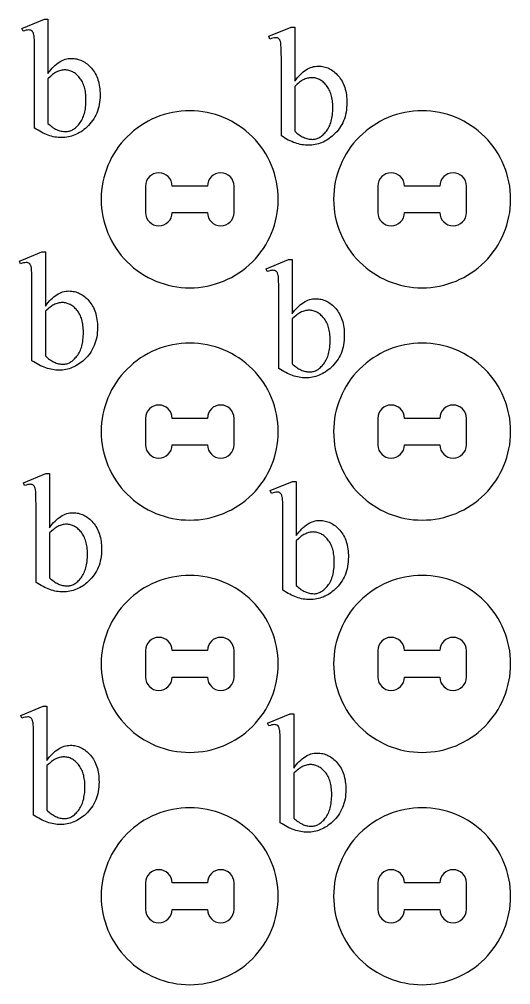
# Model space of a CAD drawing. Extents: x 7 to 905, y -397 to 592.
# Drawn here: x 7.4 to 96.2, y 307.4 to 482 of the extents above; entities that cross this region are included whole.
import ezdxf

# ---------------------------------------------------------------- set-up
doc = ezdxf.new("R2010")
doc.units = 0
doc.header["$MEASUREMENT"] = 0
for name, color, linetype in [('EXT', 1, 'CONTINUOUS'), ('INT', 5, 'CONTINUOUS'), ('TEXT', 18, 'CONTINUOUS')]:
    doc.layers.add(name, color=color, linetype=linetype)

msp = doc.modelspace()

# ---------------------------------------------------------------- linework, layer by layer
at = {"layer": 'EXT'}
for points in [[(38.21, 465.43, 0.414214), (22.21, 449.43, 0.414214), (38.21, 433.43, 0.414214), (54.21, 449.43, 0.414214)], [(80.21, 465.43, 0.414214), (64.21, 449.43, 0.414214), (80.21, 433.43, 0.414214), (96.21, 449.43, 0.414214)], [(38.21, 423.43, 0.414214), (22.21, 407.43, 0.414214), (38.21, 391.43, 0.414214), (54.21, 407.43, 0.414214)], [(80.21, 423.43, 0.414214), (64.21, 407.43, 0.414214), (80.21, 391.43, 0.414214), (96.21, 407.43, 0.414214)], [(38.21, 381.43, 0.414214), (22.21, 365.43, 0.414214), (38.21, 349.43, 0.414214), (54.21, 365.43, 0.414214)], [(80.21, 381.43, 0.414214), (64.21, 365.43, 0.414214), (80.21, 349.43, 0.414214), (96.21, 365.43, 0.414214)], [(38.21, 339.43, 0.414214), (22.21, 323.43, 0.414214), (38.21, 307.43, 0.414214), (54.21, 323.43, 0.414214)], [(80.21, 339.43, 0.414214), (64.21, 323.43, 0.414214), (80.21, 307.43, 0.414214), (96.21, 323.43, 0.414214)]]:
    msp.add_lwpolyline(points, format="xyb", close=True, dxfattribs=at)
at = {"layer": 'INT'}
for points in [[(30.21, 451.83), (30.21, 447.03, 1), (35.01, 447.03), (41.41, 447.03, 1), (46.21, 447.03), (46.21, 451.83, 1), (41.41, 451.83), (35.01, 451.83, 1)], [(72.21, 451.83), (72.21, 447.03, 1), (77.01, 447.03), (83.41, 447.03, 1), (88.21, 447.03), (88.21, 451.83, 1), (83.41, 451.83), (77.01, 451.83, 1)], [(30.21, 409.83), (30.21, 405.03, 1), (35.01, 405.03), (41.41, 405.03, 1), (46.21, 405.03), (46.21, 409.83, 1), (41.41, 409.83), (35.01, 409.83, 1)], [(72.21, 409.83), (72.21, 405.03, 1), (77.01, 405.03), (83.41, 405.03, 1), (88.21, 405.03), (88.21, 409.83, 1), (83.41, 409.83), (77.01, 409.83, 1)], [(30.21, 367.83), (30.21, 363.03, 1), (35.01, 363.03), (41.41, 363.03, 1), (46.21, 363.03), (46.21, 367.83, 1), (41.41, 367.83), (35.01, 367.83, 1)], [(72.21, 367.83), (72.21, 363.03, 1), (77.01, 363.03), (83.41, 363.03, 1), (88.21, 363.03), (88.21, 367.83, 1), (83.41, 367.83), (77.01, 367.83, 1)], [(30.21, 325.83), (30.21, 321.03, 1), (35.01, 321.03), (41.41, 321.03, 1), (46.21, 321.03), (46.21, 325.83, 1), (41.41, 325.83), (35.01, 325.83, 1)], [(72.21, 325.83), (72.21, 321.03, 1), (77.01, 321.03), (83.41, 321.03, 1), (88.21, 321.03), (88.21, 325.83, 1), (83.41, 325.83), (77.01, 325.83, 1)]]:
    msp.add_lwpolyline(points, format="xyb", close=True, dxfattribs=at)
at = {"layer": 'TEXT'}
for points in [[(12.59, 472.18), (12.84, 472.51), (13.09, 472.82), (13.34, 473.11), (13.59, 473.37), (13.85, 473.62), (14.11, 473.84), (14.37, 474.04), (14.63, 474.23), (14.9, 474.39), (15.16, 474.52), (15.43, 474.64), (15.71, 474.74), (15.98, 474.81), (16.26, 474.87), (16.54, 474.9), (16.82, 474.91), (17.08, 474.9), (17.34, 474.88), (17.58, 474.85), (17.83, 474.8), (18.07, 474.73), (18.31, 474.66), (18.54, 474.57), (18.77, 474.46), (19, 474.35), (19.22, 474.21), (19.43, 474.07), (19.64, 473.91), (19.85, 473.73), (20.06, 473.55), (20.26, 473.35), (20.45, 473.13), (20.64, 472.9), (20.81, 472.67), (20.98, 472.42), (21.13, 472.16), (21.27, 471.89), (21.4, 471.61), (21.51, 471.33), (21.61, 471.03), (21.7, 470.72), (21.78, 470.4), (21.85, 470.07), (21.9, 469.73), (21.95, 469.38), (21.98, 469.02), (21.99, 468.65), (22, 468.27), (21.99, 467.83), (21.96, 467.39), (21.92, 466.97), (21.85, 466.56), (21.77, 466.16), (21.66, 465.77), (21.54, 465.39), (21.4, 465.02), (21.24, 464.67), (21.07, 464.32), (20.87, 463.98), (20.66, 463.66), (20.42, 463.35), (20.17, 463.05), (19.9, 462.75), (19.61, 462.47), (19.35, 462.25), (19.09, 462.03), (18.83, 461.83), (18.56, 461.65), (18.28, 461.48), (18.01, 461.32), (17.73, 461.18), (17.44, 461.06), (17.16, 460.95), (16.86, 460.85), (16.57, 460.77), (16.27, 460.7), (15.97, 460.65), (15.66, 460.62), (15.35, 460.59), (15.04, 460.59), (14.74, 460.59), (14.45, 460.61), (14.15, 460.65), (13.85, 460.69), (13.55, 460.75), (13.25, 460.83), (12.95, 460.91), (12.64, 461.01), (12.34, 461.13), (12.03, 461.25), (11.72, 461.4), (11.41, 461.55), (11.1, 461.72), (10.79, 461.9), (10.47, 462.09), (10.16, 462.3), (10.16, 476.29), (10.15, 477.33), (10.13, 478.15), (10.09, 478.75), (10.07, 478.97), (10.05, 479.13), (9.98, 479.37), (9.95, 479.48), (9.9, 479.57), (9.86, 479.66), (9.81, 479.73), (9.76, 479.8), (9.7, 479.85), (9.57, 479.93), (9.43, 479.99), (9.28, 480.03), (9.11, 480.04), (8.89, 480.03), (8.64, 479.98), (8.37, 479.91), (8.08, 479.8), (7.87, 480.32), (11.93, 481.97), (12.59, 481.97)], [(57.2, 470.79), (57.45, 471.12), (57.69, 471.43), (57.95, 471.71), (58.2, 471.98), (58.46, 472.22), (58.71, 472.45), (58.97, 472.65), (59.24, 472.83), (59.5, 472.99), (59.77, 473.13), (60.04, 473.25), (60.32, 473.34), (60.59, 473.42), (60.87, 473.47), (61.15, 473.5), (61.43, 473.51), (61.69, 473.51), (61.94, 473.49), (62.19, 473.45), (62.44, 473.4), (62.68, 473.34), (62.92, 473.26), (63.15, 473.17), (63.38, 473.07), (63.6, 472.95), (63.82, 472.82), (64.04, 472.67), (64.25, 472.51), (64.46, 472.34), (64.66, 472.15), (64.86, 471.95), (65.06, 471.74), (65.25, 471.51), (65.42, 471.27), (65.59, 471.02), (65.74, 470.77), (65.88, 470.5), (66, 470.22), (66.12, 469.93), (66.22, 469.63), (66.31, 469.32), (66.39, 469.01), (66.46, 468.68), (66.51, 468.34), (66.55, 467.99), (66.58, 467.63), (66.6, 467.26), (66.61, 466.88), (66.6, 466.43), (66.57, 466), (66.52, 465.58), (66.46, 465.17), (66.38, 464.76), (66.27, 464.37), (66.15, 464), (66.01, 463.63), (65.85, 463.27), (65.68, 462.93), (65.48, 462.59), (65.26, 462.27), (65.03, 461.95), (64.78, 461.65), (64.51, 461.36), (64.22, 461.08), (63.96, 460.85), (63.7, 460.64), (63.43, 460.44), (63.16, 460.25), (62.89, 460.08), (62.62, 459.93), (62.34, 459.79), (62.05, 459.66), (61.76, 459.55), (61.47, 459.46), (61.18, 459.38), (60.88, 459.31), (60.58, 459.26), (60.27, 459.22), (59.96, 459.2), (59.65, 459.19), (59.35, 459.2), (59.06, 459.22), (58.76, 459.25), (58.46, 459.3), (58.16, 459.36), (57.86, 459.43), (57.55, 459.52), (57.25, 459.62), (56.95, 459.73), (56.64, 459.86), (56.33, 460), (56.02, 460.15), (55.71, 460.32), (55.4, 460.5), (55.08, 460.7), (54.77, 460.9), (54.77, 474.9), (54.76, 475.94), (54.74, 476.76), (54.7, 477.36), (54.68, 477.57), (54.65, 477.73), (54.59, 477.98), (54.55, 478.08), (54.51, 478.18), (54.47, 478.26), (54.42, 478.34), (54.37, 478.4), (54.31, 478.46), (54.18, 478.54), (54.04, 478.6), (53.89, 478.63), (53.72, 478.65), (53.5, 478.63), (53.25, 478.59), (52.98, 478.51), (52.69, 478.41), (52.48, 478.93), (56.54, 480.58), (57.2, 480.58)], [(12.59, 471.24), (12.59, 463.15), (12.78, 462.97), (12.97, 462.81), (13.16, 462.65), (13.36, 462.51), (13.55, 462.37), (13.75, 462.25), (13.95, 462.14), (14.15, 462.04), (14.35, 461.95), (14.55, 461.87), (14.75, 461.81), (14.96, 461.76), (15.17, 461.72), (15.37, 461.69), (15.58, 461.67), (15.79, 461.66), (15.96, 461.67), (16.12, 461.69), (16.29, 461.72), (16.45, 461.76), (16.61, 461.81), (16.77, 461.87), (16.93, 461.95), (17.09, 462.03), (17.24, 462.13), (17.4, 462.24), (17.55, 462.36), (17.7, 462.49), (17.85, 462.64), (18, 462.79), (18.15, 462.96), (18.29, 463.14), (18.43, 463.33), (18.56, 463.53), (18.68, 463.74), (18.8, 463.96), (18.9, 464.19), (19, 464.43), (19.08, 464.69), (19.16, 464.95), (19.23, 465.22), (19.29, 465.51), (19.34, 465.8), (19.38, 466.11), (19.41, 466.42), (19.43, 466.75), (19.44, 467.08), (19.45, 467.43), (19.44, 467.75), (19.43, 468.06), (19.41, 468.36), (19.38, 468.65), (19.34, 468.94), (19.29, 469.21), (19.23, 469.47), (19.16, 469.73), (19.08, 469.97), (19, 470.21), (18.9, 470.43), (18.8, 470.65), (18.68, 470.85), (18.56, 471.05), (18.43, 471.24), (18.29, 471.42), (18.14, 471.59), (18, 471.75), (17.85, 471.89), (17.69, 472.03), (17.54, 472.15), (17.38, 472.27), (17.22, 472.37), (17.05, 472.47), (16.89, 472.55), (16.72, 472.62), (16.55, 472.68), (16.38, 472.73), (16.2, 472.76), (16.02, 472.79), (15.84, 472.81), (15.66, 472.81), (15.46, 472.81), (15.27, 472.79), (15.07, 472.76), (14.88, 472.71), (14.68, 472.66), (14.49, 472.59), (14.29, 472.51), (14.09, 472.42), (13.94, 472.33), (13.78, 472.23), (13.61, 472.11), (13.42, 471.97), (13.23, 471.82), (13.03, 471.64)], [(57.2, 469.84), (57.2, 461.76), (57.39, 461.58), (57.58, 461.41), (57.77, 461.26), (57.96, 461.11), (58.16, 460.98), (58.36, 460.86), (58.55, 460.75), (58.75, 460.65), (58.96, 460.56), (59.16, 460.48), (59.36, 460.42), (59.57, 460.36), (59.77, 460.32), (59.98, 460.29), (60.19, 460.28), (60.4, 460.27), (60.57, 460.28), (60.73, 460.29), (60.9, 460.32), (61.06, 460.36), (61.22, 460.41), (61.38, 460.48), (61.54, 460.55), (61.7, 460.64), (61.85, 460.74), (62.01, 460.85), (62.16, 460.97), (62.31, 461.1), (62.46, 461.24), (62.61, 461.4), (62.75, 461.57), (62.9, 461.74), (63.04, 461.93), (63.17, 462.13), (63.29, 462.34), (63.41, 462.57), (63.51, 462.8), (63.61, 463.04), (63.69, 463.29), (63.77, 463.55), (63.84, 463.83), (63.89, 464.11), (63.94, 464.41), (63.98, 464.71), (64.02, 465.03), (64.04, 465.35), (64.05, 465.69), (64.06, 466.04), (64.05, 466.36), (64.04, 466.67), (64.02, 466.97), (63.98, 467.26), (63.94, 467.54), (63.89, 467.81), (63.84, 468.08), (63.77, 468.33), (63.69, 468.58), (63.61, 468.81), (63.51, 469.04), (63.41, 469.25), (63.29, 469.46), (63.17, 469.66), (63.04, 469.85), (62.9, 470.03), (62.75, 470.19), (62.61, 470.35), (62.45, 470.5), (62.3, 470.64), (62.14, 470.76), (61.99, 470.88), (61.83, 470.98), (61.66, 471.07), (61.5, 471.15), (61.33, 471.22), (61.16, 471.28), (60.98, 471.33), (60.81, 471.37), (60.63, 471.4), (60.45, 471.41), (60.27, 471.42), (60.07, 471.41), (59.88, 471.39), (59.68, 471.36), (59.49, 471.32), (59.29, 471.26), (59.09, 471.2), (58.9, 471.11), (58.7, 471.02), (58.55, 470.94), (58.39, 470.84), (58.22, 470.72), (58.03, 470.58), (57.84, 470.42), (57.64, 470.25)], [(12.13, 430.13), (12.37, 430.46), (12.62, 430.77), (12.87, 431.05), (13.13, 431.32), (13.38, 431.57), (13.64, 431.79), (13.9, 431.99), (14.16, 432.17), (14.43, 432.33), (14.7, 432.47), (14.97, 432.59), (15.24, 432.68), (15.52, 432.76), (15.8, 432.81), (16.08, 432.84), (16.36, 432.86), (16.62, 432.85), (16.87, 432.83), (17.12, 432.79), (17.37, 432.74), (17.61, 432.68), (17.84, 432.61), (18.08, 432.52), (18.31, 432.41), (18.53, 432.29), (18.75, 432.16), (18.97, 432.02), (19.18, 431.86), (19.39, 431.68), (19.59, 431.49), (19.79, 431.29), (19.99, 431.08), (20.17, 430.85), (20.35, 430.61), (20.51, 430.37), (20.66, 430.11), (20.8, 429.84), (20.93, 429.56), (21.05, 429.27), (21.15, 428.97), (21.24, 428.67), (21.32, 428.35), (21.38, 428.02), (21.44, 427.68), (21.48, 427.33), (21.51, 426.97), (21.53, 426.6), (21.54, 426.22), (21.53, 425.77), (21.5, 425.34), (21.45, 424.92), (21.39, 424.51), (21.3, 424.11), (21.2, 423.72), (21.08, 423.34), (20.94, 422.97), (20.78, 422.61), (20.6, 422.27), (20.41, 421.93), (20.19, 421.61), (19.96, 421.3), (19.71, 420.99), (19.44, 420.7), (19.15, 420.42), (18.89, 420.19), (18.63, 419.98), (18.36, 419.78), (18.09, 419.6), (17.82, 419.43), (17.54, 419.27), (17.26, 419.13), (16.98, 419.01), (16.69, 418.9), (16.4, 418.8), (16.1, 418.72), (15.81, 418.65), (15.5, 418.6), (15.2, 418.56), (14.89, 418.54), (14.57, 418.53), (14.28, 418.54), (13.98, 418.56), (13.68, 418.59), (13.38, 418.64), (13.08, 418.7), (12.78, 418.77), (12.48, 418.86), (12.18, 418.96), (11.87, 419.08), (11.57, 419.2), (11.26, 419.34), (10.95, 419.5), (10.64, 419.66), (10.32, 419.84), (10.01, 420.04), (9.69, 420.24), (9.69, 434.24), (9.69, 435.28), (9.66, 436.1), (9.63, 436.7), (9.61, 436.91), (9.58, 437.07), (9.52, 437.32), (9.48, 437.42), (9.44, 437.52), (9.39, 437.6), (9.34, 437.68), (9.29, 437.74), (9.23, 437.8), (9.11, 437.88), (8.97, 437.94), (8.81, 437.98), (8.64, 437.99), (8.43, 437.97), (8.18, 437.93), (7.91, 437.86), (7.61, 437.75), (7.41, 438.27), (11.46, 439.92), (12.13, 439.92)], [(56.73, 428.73), (56.98, 429.06), (57.23, 429.37), (57.48, 429.66), (57.73, 429.93), (57.99, 430.17), (58.25, 430.4), (58.51, 430.6), (58.77, 430.78), (59.04, 430.94), (59.31, 431.08), (59.58, 431.19), (59.85, 431.29), (60.13, 431.37), (60.4, 431.42), (60.68, 431.45), (60.97, 431.46), (61.23, 431.45), (61.48, 431.43), (61.73, 431.4), (61.97, 431.35), (62.22, 431.29), (62.45, 431.21), (62.69, 431.12), (62.91, 431.02), (63.14, 430.9), (63.36, 430.77), (63.58, 430.62), (63.79, 430.46), (64, 430.29), (64.2, 430.1), (64.4, 429.9), (64.6, 429.68), (64.78, 429.46), (64.96, 429.22), (65.12, 428.97), (65.27, 428.71), (65.41, 428.45), (65.54, 428.17), (65.65, 427.88), (65.76, 427.58), (65.85, 427.27), (65.93, 426.95), (65.99, 426.62), (66.05, 426.28), (66.09, 425.93), (66.12, 425.57), (66.14, 425.2), (66.14, 424.82), (66.13, 424.38), (66.11, 423.95), (66.06, 423.52), (65.99, 423.11), (65.91, 422.71), (65.81, 422.32), (65.69, 421.94), (65.55, 421.58), (65.39, 421.22), (65.21, 420.87), (65.01, 420.54), (64.8, 420.21), (64.57, 419.9), (64.31, 419.6), (64.04, 419.31), (63.75, 419.03), (63.5, 418.8), (63.23, 418.59), (62.97, 418.39), (62.7, 418.2), (62.43, 418.03), (62.15, 417.88), (61.87, 417.74), (61.59, 417.61), (61.3, 417.5), (61.01, 417.41), (60.71, 417.32), (60.41, 417.26), (60.11, 417.21), (59.81, 417.17), (59.5, 417.15), (59.18, 417.14), (58.89, 417.15), (58.59, 417.17), (58.29, 417.2), (57.99, 417.25), (57.69, 417.31), (57.39, 417.38), (57.09, 417.47), (56.79, 417.57), (56.48, 417.68), (56.17, 417.81), (55.87, 417.95), (55.56, 418.1), (55.24, 418.27), (54.93, 418.45), (54.62, 418.64), (54.3, 418.85), (54.3, 432.85), (54.29, 433.89), (54.27, 434.71), (54.24, 435.3), (54.22, 435.52), (54.19, 435.68), (54.13, 435.92), (54.09, 436.03), (54.05, 436.13), (54, 436.21), (53.95, 436.29), (53.9, 436.35), (53.84, 436.4), (53.72, 436.49), (53.58, 436.55), (53.42, 436.58), (53.25, 436.59), (53.03, 436.58), (52.79, 436.54), (52.52, 436.46), (52.22, 436.36), (52.01, 436.87), (56.07, 438.53), (56.73, 438.53)], [(12.13, 429.18), (12.13, 421.1), (12.31, 420.92), (12.51, 420.75), (12.7, 420.6), (12.89, 420.45), (13.09, 420.32), (13.28, 420.2), (13.48, 420.09), (13.68, 419.99), (13.88, 419.9), (14.09, 419.82), (14.29, 419.76), (14.49, 419.7), (14.7, 419.66), (14.91, 419.63), (15.12, 419.62), (15.33, 419.61), (15.49, 419.62), (15.66, 419.63), (15.82, 419.66), (15.99, 419.7), (16.15, 419.75), (16.31, 419.82), (16.47, 419.89), (16.62, 419.98), (16.78, 420.08), (16.93, 420.19), (17.08, 420.31), (17.24, 420.44), (17.39, 420.58), (17.53, 420.74), (17.68, 420.91), (17.83, 421.09), (17.97, 421.27), (18.1, 421.48), (18.22, 421.69), (18.33, 421.91), (18.44, 422.14), (18.53, 422.38), (18.62, 422.63), (18.69, 422.9), (18.76, 423.17), (18.82, 423.45), (18.87, 423.75), (18.91, 424.05), (18.94, 424.37), (18.97, 424.69), (18.98, 425.03), (18.98, 425.38), (18.98, 425.7), (18.97, 426.01), (18.94, 426.31), (18.91, 426.6), (18.87, 426.88), (18.82, 427.16), (18.76, 427.42), (18.69, 427.67), (18.62, 427.92), (18.53, 428.15), (18.44, 428.38), (18.33, 428.6), (18.22, 428.8), (18.1, 429), (17.97, 429.19), (17.83, 429.37), (17.68, 429.54), (17.53, 429.69), (17.38, 429.84), (17.23, 429.98), (17.07, 430.1), (16.91, 430.22), (16.75, 430.32), (16.59, 430.41), (16.42, 430.49), (16.26, 430.56), (16.08, 430.62), (15.91, 430.67), (15.74, 430.71), (15.56, 430.74), (15.38, 430.76), (15.19, 430.76), (15, 430.75), (14.8, 430.74), (14.61, 430.7), (14.41, 430.66), (14.22, 430.61), (14.02, 430.54), (13.83, 430.46), (13.63, 430.36), (13.48, 430.28), (13.31, 430.18), (13.14, 430.06), (12.96, 429.92), (12.77, 429.76), (12.56, 429.59)], [(56.73, 427.79), (56.73, 419.71), (56.92, 419.53), (57.11, 419.36), (57.31, 419.2), (57.5, 419.06), (57.69, 418.93), (57.89, 418.8), (58.09, 418.69), (58.29, 418.59), (58.49, 418.5), (58.69, 418.43), (58.9, 418.36), (59.1, 418.31), (59.31, 418.27), (59.52, 418.24), (59.73, 418.22), (59.93, 418.22), (60.1, 418.22), (60.27, 418.24), (60.43, 418.27), (60.59, 418.31), (60.76, 418.36), (60.92, 418.42), (61.07, 418.5), (61.23, 418.59), (61.39, 418.68), (61.54, 418.79), (61.69, 418.91), (61.84, 419.05), (61.99, 419.19), (62.14, 419.35), (62.29, 419.51), (62.43, 419.69), (62.58, 419.88), (62.71, 420.08), (62.83, 420.29), (62.94, 420.51), (63.05, 420.74), (63.14, 420.99), (63.23, 421.24), (63.3, 421.5), (63.37, 421.78), (63.43, 422.06), (63.48, 422.35), (63.52, 422.66), (63.55, 422.97), (63.57, 423.3), (63.59, 423.64), (63.59, 423.98), (63.59, 424.3), (63.57, 424.61), (63.55, 424.91), (63.52, 425.21), (63.48, 425.49), (63.43, 425.76), (63.37, 426.02), (63.3, 426.28), (63.23, 426.52), (63.14, 426.76), (63.05, 426.98), (62.94, 427.2), (62.83, 427.41), (62.71, 427.61), (62.58, 427.79), (62.43, 427.97), (62.29, 428.14), (62.14, 428.3), (61.99, 428.45), (61.84, 428.58), (61.68, 428.71), (61.52, 428.82), (61.36, 428.93), (61.2, 429.02), (61.03, 429.1), (60.86, 429.17), (60.69, 429.23), (60.52, 429.28), (60.34, 429.32), (60.17, 429.35), (59.99, 429.36), (59.8, 429.37), (59.61, 429.36), (59.41, 429.34), (59.22, 429.31), (59.02, 429.27), (58.82, 429.21), (58.63, 429.14), (58.43, 429.06), (58.24, 428.97), (58.09, 428.89), (57.92, 428.78), (57.75, 428.66), (57.57, 428.53), (57.37, 428.37), (57.17, 428.19)], [(12.86, 390.04), (13.11, 390.37), (13.36, 390.68), (13.61, 390.97), (13.86, 391.23), (14.12, 391.48), (14.38, 391.7), (14.64, 391.9), (14.9, 392.09), (15.17, 392.25), (15.44, 392.38), (15.71, 392.5), (15.98, 392.6), (16.26, 392.67), (16.53, 392.73), (16.81, 392.76), (17.1, 392.77), (17.35, 392.76), (17.61, 392.74), (17.86, 392.71), (18.1, 392.66), (18.34, 392.59), (18.58, 392.52), (18.81, 392.43), (19.04, 392.32), (19.27, 392.21), (19.49, 392.07), (19.71, 391.93), (19.92, 391.77), (20.13, 391.59), (20.33, 391.41), (20.53, 391.21), (20.72, 390.99), (20.91, 390.76), (21.09, 390.53), (21.25, 390.28), (21.4, 390.02), (21.54, 389.75), (21.67, 389.47), (21.78, 389.19), (21.89, 388.89), (21.98, 388.58), (22.06, 388.26), (22.12, 387.93), (22.18, 387.59), (22.22, 387.24), (22.25, 386.88), (22.27, 386.51), (22.27, 386.13), (22.26, 385.69), (22.24, 385.25), (22.19, 384.83), (22.12, 384.42), (22.04, 384.02), (21.94, 383.63), (21.82, 383.25), (21.68, 382.88), (21.52, 382.53), (21.34, 382.18), (21.14, 381.84), (20.93, 381.52), (20.7, 381.21), (20.44, 380.91), (20.17, 380.61), (19.88, 380.33), (19.63, 380.11), (19.36, 379.89), (19.1, 379.69), (18.83, 379.51), (18.56, 379.34), (18.28, 379.18), (18, 379.04), (17.72, 378.92), (17.43, 378.81), (17.14, 378.71), (16.84, 378.63), (16.54, 378.56), (16.24, 378.51), (15.94, 378.48), (15.63, 378.45), (15.31, 378.45), (15.02, 378.45), (14.72, 378.47), (14.42, 378.51), (14.12, 378.55), (13.82, 378.61), (13.52, 378.69), (13.22, 378.77), (12.92, 378.87), (12.61, 378.99), (12.3, 379.11), (12, 379.26), (11.69, 379.41), (11.37, 379.58), (11.06, 379.76), (10.75, 379.95), (10.43, 380.16), (10.43, 394.15), (10.42, 395.19), (10.4, 396.01), (10.37, 396.61), (10.35, 396.83), (10.32, 396.99), (10.26, 397.23), (10.22, 397.34), (10.18, 397.43), (10.13, 397.52), (10.08, 397.59), (10.03, 397.66), (9.97, 397.71), (9.85, 397.79), (9.71, 397.85), (9.55, 397.89), (9.38, 397.9), (9.16, 397.89), (8.92, 397.84), (8.65, 397.77), (8.35, 397.66), (8.14, 398.18), (12.2, 399.83), (12.86, 399.83)], [(57.47, 388.65), (57.72, 388.98), (57.97, 389.28), (58.22, 389.57), (58.47, 389.84), (58.73, 390.08), (58.99, 390.31), (59.25, 390.51), (59.51, 390.69), (59.78, 390.85), (60.05, 390.99), (60.32, 391.11), (60.59, 391.2), (60.86, 391.28), (61.14, 391.33), (61.42, 391.36), (61.71, 391.37), (61.96, 391.37), (62.22, 391.35), (62.47, 391.31), (62.71, 391.26), (62.95, 391.2), (63.19, 391.12), (63.42, 391.03), (63.65, 390.93), (63.88, 390.81), (64.1, 390.68), (64.31, 390.53), (64.53, 390.37), (64.73, 390.2), (64.94, 390.01), (65.14, 389.81), (65.33, 389.6), (65.52, 389.37), (65.7, 389.13), (65.86, 388.88), (66.01, 388.63), (66.15, 388.36), (66.28, 388.08), (66.39, 387.79), (66.49, 387.49), (66.59, 387.18), (66.66, 386.87), (66.73, 386.54), (66.79, 386.2), (66.83, 385.85), (66.86, 385.49), (66.88, 385.12), (66.88, 384.74), (66.87, 384.29), (66.84, 383.86), (66.8, 383.44), (66.73, 383.02), (66.65, 382.62), (66.55, 382.23), (66.42, 381.86), (66.28, 381.49), (66.13, 381.13), (65.95, 380.79), (65.75, 380.45), (65.54, 380.13), (65.3, 379.81), (65.05, 379.51), (64.78, 379.22), (64.49, 378.94), (64.23, 378.71), (63.97, 378.5), (63.71, 378.3), (63.44, 378.11), (63.17, 377.94), (62.89, 377.79), (62.61, 377.65), (62.32, 377.52), (62.04, 377.41), (61.75, 377.32), (61.45, 377.24), (61.15, 377.17), (60.85, 377.12), (60.54, 377.08), (60.23, 377.06), (59.92, 377.05), (59.62, 377.06), (59.33, 377.08), (59.03, 377.11), (58.73, 377.16), (58.43, 377.22), (58.13, 377.29), (57.83, 377.38), (57.52, 377.48), (57.22, 377.59), (56.91, 377.72), (56.6, 377.86), (56.29, 378.01), (55.98, 378.18), (55.67, 378.36), (55.35, 378.56), (55.04, 378.76), (55.04, 392.76), (55.03, 393.8), (55.01, 394.62), (54.98, 395.22), (54.95, 395.43), (54.93, 395.59), (54.86, 395.84), (54.83, 395.94), (54.79, 396.04), (54.74, 396.12), (54.69, 396.2), (54.64, 396.26), (54.58, 396.31), (54.46, 396.4), (54.32, 396.46), (54.16, 396.49), (53.99, 396.51), (53.77, 396.49), (53.53, 396.45), (53.26, 396.37), (52.96, 396.27), (52.75, 396.79), (56.81, 398.44), (57.47, 398.44)], [(12.86, 389.1), (12.86, 381.01), (13.05, 380.83), (13.24, 380.67), (13.44, 380.51), (13.63, 380.37), (13.82, 380.23), (14.02, 380.11), (14.22, 380), (14.42, 379.9), (14.62, 379.81), (14.82, 379.73), (15.03, 379.67), (15.23, 379.62), (15.44, 379.58), (15.65, 379.55), (15.85, 379.53), (16.06, 379.52), (16.23, 379.53), (16.4, 379.55), (16.56, 379.58), (16.72, 379.62), (16.89, 379.67), (17.04, 379.73), (17.2, 379.81), (17.36, 379.89), (17.52, 379.99), (17.67, 380.1), (17.82, 380.22), (17.97, 380.35), (18.12, 380.5), (18.27, 380.65), (18.42, 380.82), (18.56, 381), (18.7, 381.19), (18.84, 381.39), (18.96, 381.6), (19.07, 381.82), (19.17, 382.05), (19.27, 382.29), (19.36, 382.55), (19.43, 382.81), (19.5, 383.08), (19.56, 383.37), (19.61, 383.66), (19.65, 383.97), (19.68, 384.28), (19.7, 384.61), (19.72, 384.94), (19.72, 385.29), (19.72, 385.61), (19.7, 385.92), (19.68, 386.22), (19.65, 386.51), (19.61, 386.8), (19.56, 387.07), (19.5, 387.33), (19.43, 387.59), (19.36, 387.83), (19.27, 388.07), (19.17, 388.29), (19.07, 388.51), (18.96, 388.71), (18.84, 388.91), (18.7, 389.1), (18.56, 389.28), (18.42, 389.45), (18.27, 389.61), (18.12, 389.75), (17.97, 389.89), (17.81, 390.01), (17.65, 390.13), (17.49, 390.23), (17.33, 390.33), (17.16, 390.41), (16.99, 390.48), (16.82, 390.54), (16.65, 390.59), (16.47, 390.62), (16.3, 390.65), (16.11, 390.67), (15.93, 390.67), (15.74, 390.67), (15.54, 390.65), (15.35, 390.62), (15.15, 390.57), (14.95, 390.52), (14.76, 390.45), (14.56, 390.37), (14.37, 390.28), (14.22, 390.19), (14.05, 390.09), (13.88, 389.97), (13.7, 389.83), (13.5, 389.68), (13.3, 389.5)], [(57.47, 387.7), (57.47, 379.62), (57.66, 379.44), (57.85, 379.27), (58.04, 379.12), (58.24, 378.97), (58.43, 378.84), (58.63, 378.72), (58.83, 378.6), (59.03, 378.51), (59.23, 378.42), (59.43, 378.34), (59.64, 378.28), (59.84, 378.22), (60.05, 378.18), (60.25, 378.15), (60.46, 378.14), (60.67, 378.13), (60.84, 378.13), (61.01, 378.15), (61.17, 378.18), (61.33, 378.22), (61.49, 378.27), (61.65, 378.34), (61.81, 378.41), (61.97, 378.5), (62.12, 378.6), (62.28, 378.71), (62.43, 378.83), (62.58, 378.96), (62.73, 379.1), (62.88, 379.26), (63.03, 379.43), (63.17, 379.6), (63.31, 379.79), (63.44, 379.99), (63.57, 380.2), (63.68, 380.43), (63.78, 380.66), (63.88, 380.9), (63.96, 381.15), (64.04, 381.41), (64.11, 381.69), (64.17, 381.97), (64.22, 382.27), (64.26, 382.57), (64.29, 382.89), (64.31, 383.21), (64.33, 383.55), (64.33, 383.9), (64.33, 384.22), (64.31, 384.53), (64.29, 384.83), (64.26, 385.12), (64.22, 385.4), (64.17, 385.67), (64.11, 385.94), (64.04, 386.19), (63.96, 386.44), (63.88, 386.67), (63.78, 386.9), (63.68, 387.11), (63.57, 387.32), (63.44, 387.52), (63.31, 387.71), (63.17, 387.89), (63.03, 388.05), (62.88, 388.21), (62.73, 388.36), (62.57, 388.5), (62.42, 388.62), (62.26, 388.74), (62.1, 388.84), (61.94, 388.93), (61.77, 389.01), (61.6, 389.08), (61.43, 389.14), (61.26, 389.19), (61.08, 389.23), (60.9, 389.26), (60.72, 389.27), (60.54, 389.28), (60.34, 389.27), (60.15, 389.25), (59.95, 389.22), (59.76, 389.18), (59.56, 389.12), (59.37, 389.06), (59.17, 388.97), (58.98, 388.88), (58.82, 388.8), (58.66, 388.7), (58.49, 388.58), (58.31, 388.44), (58.11, 388.28), (57.91, 388.11)], [(12.4, 347.99), (12.65, 348.32), (12.89, 348.63), (13.15, 348.91), (13.4, 349.18), (13.66, 349.43), (13.91, 349.65), (14.17, 349.85), (14.44, 350.03), (14.7, 350.19), (14.97, 350.33), (15.24, 350.45), (15.52, 350.54), (15.79, 350.62), (16.07, 350.67), (16.35, 350.7), (16.63, 350.72), (16.89, 350.71), (17.14, 350.69), (17.39, 350.65), (17.64, 350.6), (17.88, 350.54), (18.12, 350.47), (18.35, 350.37), (18.58, 350.27), (18.8, 350.15), (19.02, 350.02), (19.24, 349.88), (19.45, 349.72), (19.66, 349.54), (19.86, 349.35), (20.06, 349.15), (20.26, 348.94), (20.45, 348.71), (20.62, 348.47), (20.79, 348.23), (20.94, 347.97), (21.08, 347.7), (21.2, 347.42), (21.32, 347.13), (21.42, 346.83), (21.51, 346.53), (21.59, 346.21), (21.66, 345.88), (21.71, 345.54), (21.75, 345.19), (21.78, 344.83), (21.8, 344.46), (21.81, 344.08), (21.8, 343.63), (21.77, 343.2), (21.72, 342.78), (21.66, 342.37), (21.58, 341.97), (21.47, 341.58), (21.35, 341.2), (21.21, 340.83), (21.05, 340.47), (20.88, 340.13), (20.68, 339.79), (20.46, 339.47), (20.23, 339.15), (19.98, 338.85), (19.71, 338.56), (19.42, 338.28), (19.16, 338.05), (18.9, 337.84), (18.63, 337.64), (18.36, 337.46), (18.09, 337.29), (17.82, 337.13), (17.54, 336.99), (17.25, 336.87), (16.96, 336.75), (16.67, 336.66), (16.38, 336.58), (16.08, 336.51), (15.78, 336.46), (15.47, 336.42), (15.16, 336.4), (14.85, 336.39), (14.55, 336.4), (14.26, 336.42), (13.96, 336.45), (13.66, 336.5), (13.36, 336.56), (13.06, 336.63), (12.75, 336.72), (12.45, 336.82), (12.15, 336.93), (11.84, 337.06), (11.53, 337.2), (11.22, 337.36), (10.91, 337.52), (10.6, 337.7), (10.28, 337.9), (9.97, 338.1), (9.97, 352.1), (9.96, 353.14), (9.94, 353.96), (9.9, 354.56), (9.88, 354.77), (9.85, 354.93), (9.79, 355.18), (9.75, 355.28), (9.71, 355.38), (9.67, 355.46), (9.62, 355.54), (9.57, 355.6), (9.51, 355.66), (9.38, 355.74), (9.24, 355.8), (9.09, 355.84), (8.92, 355.85), (8.7, 355.83), (8.45, 355.79), (8.18, 355.72), (7.89, 355.61), (7.68, 356.13), (11.74, 357.78), (12.4, 357.78)], [(57.01, 346.59), (57.25, 346.92), (57.5, 347.23), (57.75, 347.52), (58.01, 347.79), (58.26, 348.03), (58.52, 348.26), (58.78, 348.46), (59.05, 348.64), (59.31, 348.8), (59.58, 348.94), (59.85, 349.05), (60.12, 349.15), (60.4, 349.23), (60.68, 349.28), (60.96, 349.31), (61.24, 349.32), (61.5, 349.31), (61.75, 349.29), (62, 349.26), (62.25, 349.21), (62.49, 349.15), (62.73, 349.07), (62.96, 348.98), (63.19, 348.88), (63.41, 348.76), (63.63, 348.63), (63.85, 348.48), (64.06, 348.32), (64.27, 348.15), (64.47, 347.96), (64.67, 347.76), (64.87, 347.54), (65.06, 347.32), (65.23, 347.08), (65.4, 346.83), (65.55, 346.57), (65.69, 346.31), (65.81, 346.03), (65.93, 345.74), (66.03, 345.44), (66.12, 345.13), (66.2, 344.81), (66.27, 344.48), (66.32, 344.14), (66.36, 343.79), (66.39, 343.43), (66.41, 343.06), (66.42, 342.68), (66.41, 342.24), (66.38, 341.81), (66.33, 341.38), (66.27, 340.97), (66.18, 340.57), (66.08, 340.18), (65.96, 339.8), (65.82, 339.44), (65.66, 339.08), (65.48, 338.73), (65.29, 338.4), (65.07, 338.07), (64.84, 337.76), (64.59, 337.46), (64.32, 337.17), (64.03, 336.89), (63.77, 336.66), (63.51, 336.45), (63.24, 336.25), (62.97, 336.06), (62.7, 335.89), (62.42, 335.74), (62.14, 335.6), (61.86, 335.47), (61.57, 335.36), (61.28, 335.27), (60.99, 335.18), (60.69, 335.12), (60.39, 335.07), (60.08, 335.03), (59.77, 335.01), (59.46, 335), (59.16, 335.01), (58.86, 335.03), (58.57, 335.06), (58.27, 335.11), (57.97, 335.17), (57.67, 335.24), (57.36, 335.33), (57.06, 335.43), (56.75, 335.54), (56.45, 335.67), (56.14, 335.81), (55.83, 335.96), (55.52, 336.13), (55.2, 336.31), (54.89, 336.5), (54.57, 336.71), (54.57, 350.71), (54.57, 351.75), (54.55, 352.57), (54.51, 353.16), (54.49, 353.38), (54.46, 353.54), (54.4, 353.78), (54.36, 353.89), (54.32, 353.99), (54.28, 354.07), (54.23, 354.15), (54.17, 354.21), (54.12, 354.26), (53.99, 354.35), (53.85, 354.41), (53.7, 354.44), (53.53, 354.45), (53.31, 354.44), (53.06, 354.39), (52.79, 354.32), (52.49, 354.22), (52.29, 354.73), (56.34, 356.39), (57.01, 356.39)], [(12.4, 347.04), (12.4, 338.96), (12.59, 338.78), (12.78, 338.61), (12.97, 338.46), (13.16, 338.31), (13.36, 338.18), (13.56, 338.06), (13.75, 337.95), (13.95, 337.85), (14.16, 337.76), (14.36, 337.68), (14.56, 337.62), (14.77, 337.56), (14.97, 337.52), (15.18, 337.49), (15.39, 337.48), (15.6, 337.47), (15.77, 337.48), (15.93, 337.49), (16.1, 337.52), (16.26, 337.56), (16.42, 337.61), (16.58, 337.68), (16.74, 337.75), (16.9, 337.84), (17.05, 337.94), (17.21, 338.05), (17.36, 338.17), (17.51, 338.3), (17.66, 338.44), (17.81, 338.6), (17.95, 338.77), (18.1, 338.95), (18.24, 339.13), (18.37, 339.33), (18.49, 339.55), (18.61, 339.77), (18.71, 340), (18.81, 340.24), (18.89, 340.49), (18.97, 340.76), (19.04, 341.03), (19.09, 341.31), (19.14, 341.61), (19.18, 341.91), (19.22, 342.23), (19.24, 342.55), (19.25, 342.89), (19.26, 343.24), (19.25, 343.56), (19.24, 343.87), (19.22, 344.17), (19.18, 344.46), (19.14, 344.74), (19.09, 345.02), (19.04, 345.28), (18.97, 345.53), (18.89, 345.78), (18.81, 346.01), (18.71, 346.24), (18.61, 346.45), (18.49, 346.66), (18.37, 346.86), (18.24, 347.05), (18.1, 347.23), (17.95, 347.4), (17.81, 347.55), (17.65, 347.7), (17.5, 347.84), (17.34, 347.96), (17.19, 348.08), (17.03, 348.18), (16.86, 348.27), (16.7, 348.35), (16.53, 348.42), (16.36, 348.48), (16.18, 348.53), (16.01, 348.57), (15.83, 348.6), (15.65, 348.62), (15.47, 348.62), (15.27, 348.61), (15.08, 348.6), (14.88, 348.56), (14.69, 348.52), (14.49, 348.47), (14.29, 348.4), (14.1, 348.32), (13.9, 348.22), (13.75, 348.14), (13.59, 348.04), (13.42, 347.92), (13.23, 347.78), (13.04, 347.62), (12.84, 347.45)], [(57.01, 345.65), (57.01, 337.57), (57.2, 337.39), (57.39, 337.22), (57.58, 337.06), (57.77, 336.92), (57.97, 336.79), (58.16, 336.66), (58.36, 336.55), (58.56, 336.45), (58.77, 336.36), (58.97, 336.29), (59.17, 336.22), (59.38, 336.17), (59.58, 336.13), (59.79, 336.1), (60, 336.08), (60.21, 336.08), (60.38, 336.08), (60.54, 336.1), (60.7, 336.13), (60.87, 336.17), (61.03, 336.22), (61.19, 336.28), (61.35, 336.36), (61.5, 336.45), (61.66, 336.54), (61.81, 336.65), (61.97, 336.77), (62.12, 336.91), (62.27, 337.05), (62.42, 337.21), (62.56, 337.37), (62.71, 337.55), (62.85, 337.74), (62.98, 337.94), (63.1, 338.15), (63.21, 338.37), (63.32, 338.6), (63.41, 338.85), (63.5, 339.1), (63.58, 339.36), (63.64, 339.64), (63.7, 339.92), (63.75, 340.21), (63.79, 340.52), (63.83, 340.83), (63.85, 341.16), (63.86, 341.5), (63.87, 341.84), (63.86, 342.16), (63.85, 342.47), (63.83, 342.77), (63.79, 343.07), (63.75, 343.35), (63.7, 343.62), (63.64, 343.88), (63.58, 344.14), (63.5, 344.38), (63.41, 344.62), (63.32, 344.84), (63.21, 345.06), (63.1, 345.27), (62.98, 345.47), (62.85, 345.65), (62.71, 345.83), (62.56, 346), (62.41, 346.16), (62.26, 346.31), (62.11, 346.44), (61.95, 346.57), (61.8, 346.68), (61.63, 346.79), (61.47, 346.88), (61.31, 346.96), (61.14, 347.03), (60.97, 347.09), (60.79, 347.14), (60.62, 347.18), (60.44, 347.2), (60.26, 347.22), (60.08, 347.23), (59.88, 347.22), (59.68, 347.2), (59.49, 347.17), (59.29, 347.13), (59.1, 347.07), (58.9, 347), (58.71, 346.92), (58.51, 346.83), (58.36, 346.75), (58.2, 346.64), (58.02, 346.52), (57.84, 346.39), (57.65, 346.23), (57.44, 346.05)]]:
    msp.add_lwpolyline(points, close=True, dxfattribs=at)

doc.saveas('drawing.dxf')
